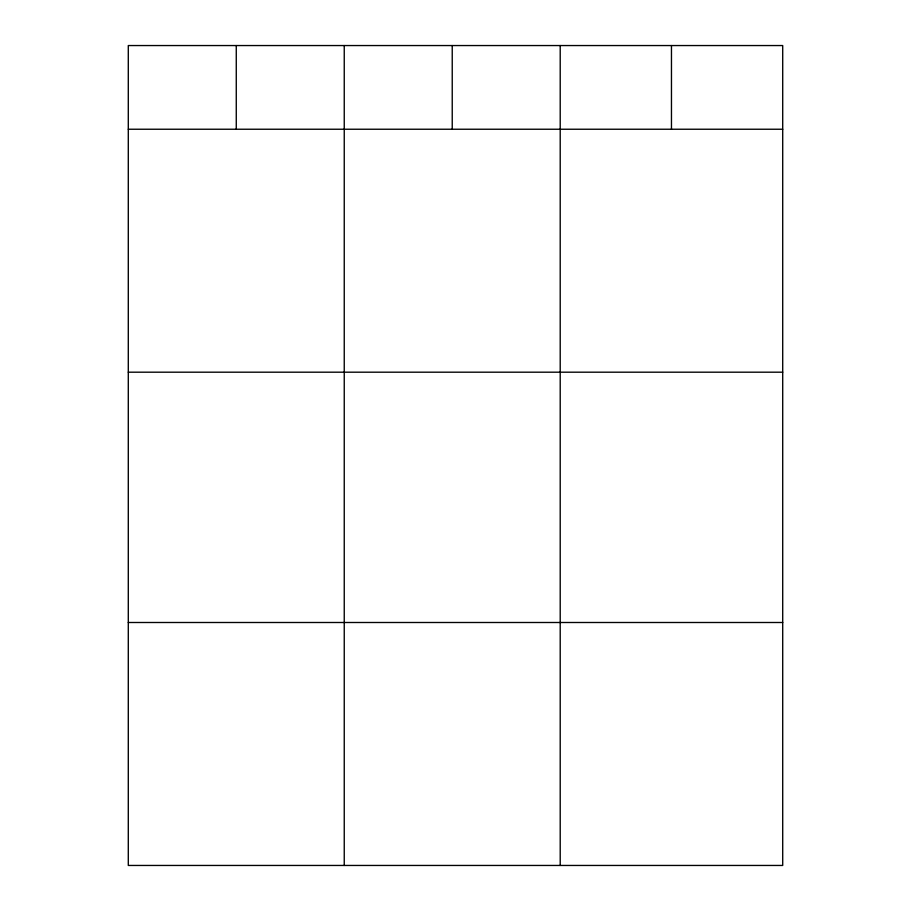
<?xml version="1.0" encoding="UTF-8"?>
<svg xmlns="http://www.w3.org/2000/svg" width="911" height="911" viewBox="0 0 911 911"><rect width="100%" height="100%" fill="white"/><g stroke="black" fill="none" stroke-linecap="round" stroke-linejoin="round"><path stroke-width="1.37" d="M782.708 129.237L782.708 865.45L128.292 865.45L128.292 45.55L782.708 45.55L782.708 129.237L128.292 129.237M128.292 372.189L782.708 372.189M128.292 622.498L782.708 622.498M671.464 45.55L671.464 129.237M560.208 45.55L560.208 865.45M452.232 45.55L452.232 129.237M344.244 45.55L344.244 865.45M236.268 45.55L236.268 129.237"/></g></svg>
